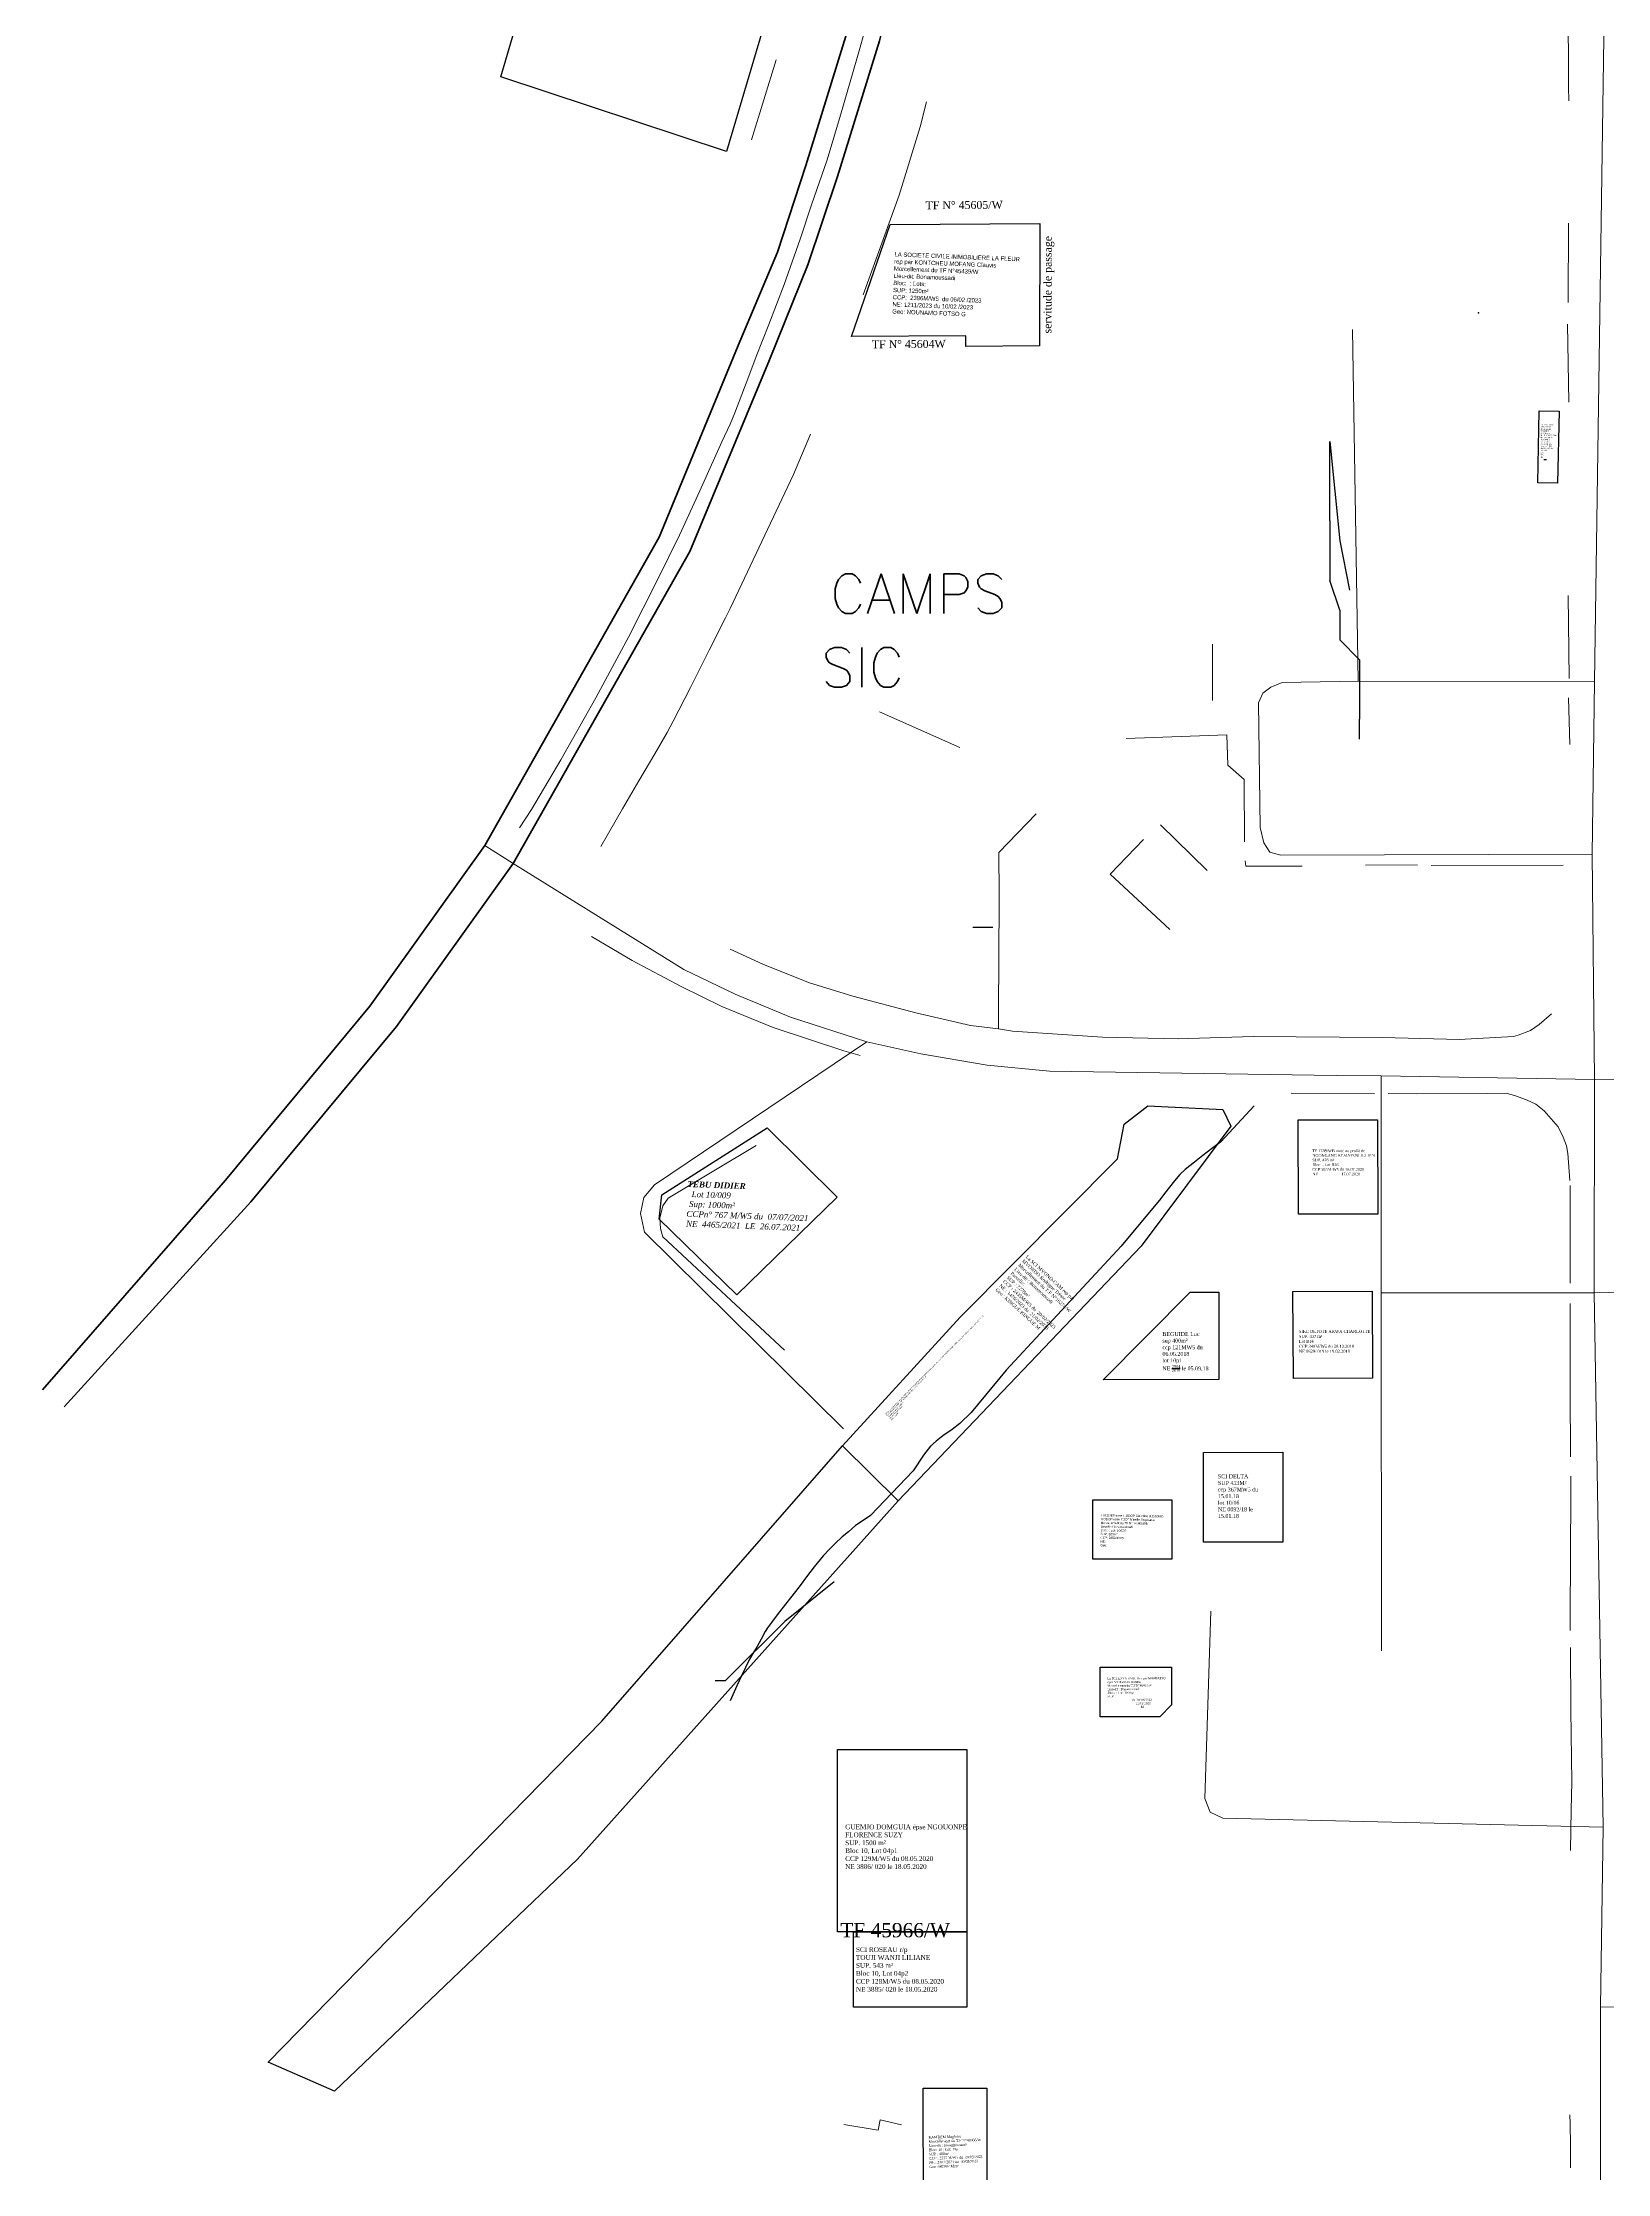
# Model space of a CAD drawing. Header units: millimetres. Extents: x 579832 to 917290, y 449831 to 1452191.
# Drawn here: x 581559 to 581954, y 451508 to 452046 of the extents above; entities that cross this region are included whole.
import ezdxf
from ezdxf.enums import TextEntityAlignment as Align

# ---------------------------------------------------------------- set-up
doc = ezdxf.new("R2010")
doc.units = ezdxf.units.MM
doc.header["$LTSCALE"] = 10
for name, color, linetype, lineweight in [('cH2O_intermitent', 140, 'Continuous', 30), ('drains_fossés', 120, 'Continuous', 20), ('MAJ APRES LE 13.01.2023', 222, 'Continuous', 30), ('Roads_main1', 10, 'Continuous', 100), ('Roads_others', 24, 'Continuous', 9)]:
    doc.layers.add(name, color=color, linetype=linetype, lineweight=lineweight)
for name, color, linetype in [('Cotation Linéaire', 255, 'Continuous'), ('end maj 26 02 2021', 7, 'Continuous'), ('MAETUR', 2, 'Continuous'), ('MAJ JUILLET 06.07.2021', 7, 'Continuous')]:
    doc.layers.add(name, color=color, linetype=linetype)
doc.styles.add('RomanS', font='romans.shx')
doc.styles.add('Times 1.0', font='times.ttf', dxfattribs={"width": 0.99, "height": 1})
doc.styles.add('Times 3.0', font='times.ttf', dxfattribs={"width": 0.99, "height": 3})

msp = doc.modelspace()

# ---------------------------------------------------------------- linework, layer by layer
at = {"flags": 128}
for points in [[(581760.71, 451691.73), (581774.75, 451677.92), (581693.84, 451587.52), (581632.58, 451529.04), (581615.84, 451536.37), (581699.96, 451622.31)], [(581825.72, 451635.93), (581843.72, 451635.93), (581843.72, 451626.46), (581840.72, 451623.46), (581825.72, 451623.46)], [(581825.72, 451635.93), (581843.72, 451635.93), (581843.72, 451626.46), (581840.72, 451623.46), (581825.72, 451623.46)]]:
    msp.add_lwpolyline(points, close=True, dxfattribs=at)
at = {"layer": 'cH2O_intermitent'}
msp.add_lwpolyline([(581864.56, 451777.53), (581856.09, 451768.44), (581853.78, 451766.64), (581851.56, 451764.95), (581849.52, 451763.3), (581847.11, 451761.41), (581845.81, 451760.21), (581844.45, 451758.59), (581841.93, 451755.4), (581840.99, 451754.12), (581830.98, 451742.11), (581802, 451710.81), (581793.18, 451700.19), (581790.29, 451697.36), (581788.33, 451695.85), (581785.98, 451694.27), (581784.32, 451692.96), (581782.87, 451691.68), (581781.11, 451689.42), (581778.51, 451685.46), (581767.72, 451674.16), (581765.41, 451672.56), (581763.97, 451671.7), (581762.24, 451670.05), (581760.63, 451668.81), (581758.84, 451667.16), (581757.49, 451665.76), (581755.8, 451664.02), (581753.59, 451661.26), (581751.83, 451659.04), (581749.75, 451656.19), (581744.46, 451649.45), (581742.75, 451647.21), (581741.78, 451645.89), (581741.15, 451644.94), (581740.14, 451643.02), (581739.2, 451641.2), (581738.33, 451639.82), (581737.21, 451638.01), (581735.19, 451633.78), (581734, 451631.27), (581732.37, 451627.46)], dxfattribs=at)
msp.add_lwpolyline([(581864.56, 451777.53), (581856.09, 451768.44), (581853.78, 451766.64), (581851.56, 451764.95), (581849.52, 451763.3), (581847.11, 451761.41), (581845.81, 451760.21), (581844.45, 451758.59), (581841.93, 451755.4), (581840.99, 451754.12), (581830.98, 451742.11), (581802, 451710.81), (581793.18, 451700.19), (581790.29, 451697.36), (581788.33, 451695.85), (581785.98, 451694.27), (581784.32, 451692.96), (581782.87, 451691.68), (581781.11, 451689.42), (581778.51, 451685.46), (581767.72, 451674.16), (581765.41, 451672.56), (581763.97, 451671.7), (581762.24, 451670.05), (581760.63, 451668.81), (581758.84, 451667.16), (581757.49, 451665.76), (581755.8, 451664.02), (581753.59, 451661.26), (581751.83, 451659.04), (581749.75, 451656.19), (581744.46, 451649.45), (581742.75, 451647.21), (581741.78, 451645.89), (581741.15, 451644.94), (581740.14, 451643.02), (581739.2, 451641.2), (581738.33, 451639.82), (581737.21, 451638.01), (581735.19, 451633.78), (581734, 451631.27), (581732.37, 451627.46)], dxfattribs=at)
at = {"layer": 'drains_fossés'}
for p, q in [((581744, 452041.21), (581737.75, 452021.05)), ((581943.83, 452000.05), (581943.73, 451980.03)), ((581943.83, 452000.05), (581943.73, 451980.03)), ((581943.56, 451974.61), (581943.88, 451954.96)), ((581943.56, 451974.61), (581943.88, 451954.96)), ((581943.76, 451906.18), (581943.96, 451885.21)), ((581943.76, 451906.18), (581943.96, 451885.21)), ((581853.99, 451893.94), (581854.05, 451879.74)), ((581853.99, 451893.94), (581854.05, 451879.74)), ((581770.01, 451876.82), (581790.32, 451867.87)), ((581943.82, 451880.37), (581944.14, 451868.57)), ((581943.82, 451880.37), (581944.14, 451868.57)), ((581852.67, 451836.82), (581840.9, 451848.31)), ((581852.67, 451836.82), (581840.9, 451848.31)), ((581905.76, 451838.25), (581892.62, 451838.17)), ((581905.76, 451838.25), (581892.62, 451838.17)), ((581942.45, 451838.14), (581909.15, 451838.08)), ((581942.45, 451838.14), (581909.15, 451838.08)), ((581894.86, 451780.59), (581873.87, 451780.66)), ((581894.86, 451780.59), (581873.87, 451780.66)), ((581944.25, 451732.78), (581944.25, 451757.37)), ((581944.25, 451732.78), (581944.25, 451757.37))]:
    msp.add_line(p, q, dxfattribs=at)
for points in [[(581943.42, 452077.14), (581943.77, 452056.46), (581943.81, 452034.43), (581943.89, 452030.93)], [(581943.42, 452077.14), (581943.77, 452056.46), (581943.81, 452034.43), (581943.89, 452030.93)], [(581679.21, 451847.59), (581682.22, 451852.25), (581689.68, 451864.76), (581698.46, 451880.36), (581706.73, 451895.66), (581714.14, 451910.26), (581719.59, 451921.41), (581724.68, 451932.58), (581730.23, 451944.9), (581732.37, 451949.38), (581733.51, 451952.24), (581737.04, 451961.52), (581738.9, 451966.4), (581742.11, 451974.52), (581745.94, 451984.62), (581749.98, 451996.02), (581752.89, 452004.68), (581756.84, 452016.06), (581760.2, 452027.33), (581764.35, 452041.49), (581766.77, 452050.08)], [(581781.92, 452030.66), (581781.91, 452030.62), (581780.31, 452024.34), (581775.02, 452007.11), (581765.95, 451982.01)], [(581699.75, 451842.85), (581705.22, 451852.37), (581709.31, 451859.4), (581713.33, 451866.23), (581716.5, 451871.61), (581718.01, 451874.46), (581722.38, 451882.98), (581727.07, 451892.39), (581731.17, 451900.51), (581732.37, 451902.87), (581748.34, 451936.68), (581752.59, 451946.82)], [(581862.14, 451844.09), (581862.02, 451859.81), (581857.86, 451863.39), (581857.67, 451871.02), (581832.28, 451870.13)], [(581862.14, 451844.09), (581862.02, 451859.81), (581857.86, 451863.39), (581857.67, 451871.02), (581832.28, 451870.13)], [(581809.55, 451851.14), (581800.15, 451841.34), (581800.15, 451841.07), (581800.19, 451831.03), (581800.14, 451813.47), (581800.06, 451802.62), (581800.07, 451796.88)], [(581843.25, 451821.95), (581828.25, 451835.9), (581836.6, 451844.65)], [(581843.25, 451821.95), (581828.25, 451835.9), (581836.6, 451844.65)], [(581876.61, 451837.89), (581862.4, 451837.89), (581862.3, 451839.27)], [(581876.61, 451837.89), (581862.4, 451837.89), (581862.3, 451839.27)], [(581697.35, 451820.21), (581707.67, 451814.17), (581719.98, 451807.55), (581730.29, 451802.54), (581743.22, 451797.21), (581761.07, 451791.33), (581765.11, 451790.22)], [(581732.37, 451816.96), (581740.6, 451813.23), (581752.11, 451808.57), (581763.26, 451805.14), (581779.21, 451800.92), (581792.98, 451797.76), (581800.02, 451796.89), (581800.07, 451796.88)], [(581939.5, 451800.72), (581936.46, 451797.97), (581934.23, 451796.53), (581931.13, 451795.29), (581929.96, 451794.97), (581916.25, 451794.25), (581896.95, 451794.71), (581864.31, 451795), (581845.33, 451794.41), (581826.25, 451794.81), (581803.6, 451796.35), (581800.07, 451796.88)], [(581939.5, 451800.72), (581936.46, 451797.97), (581934.23, 451796.53), (581931.13, 451795.29), (581929.96, 451794.97), (581916.25, 451794.25), (581896.95, 451794.71), (581864.31, 451795), (581845.33, 451794.41), (581826.25, 451794.81), (581803.6, 451796.35), (581800.07, 451796.88)], [(581944.16, 451758.63), (581943.7, 451765.46), (581943.3, 451767.43), (581942.48, 451769.58), (581941.23, 451772.2), (581937.73, 451776.21), (581935.55, 451777.9), (581933.25, 451779), (581930.18, 451780.11), (581928.13, 451780.71), (581923.5, 451780.59), (581905.42, 451780.55), (581898.36, 451780.57)], [(581944.16, 451758.63), (581943.7, 451765.46), (581943.3, 451767.43), (581942.48, 451769.58), (581941.23, 451772.2), (581937.73, 451776.21), (581935.55, 451777.9), (581933.25, 451779), (581930.18, 451780.11), (581928.13, 451780.71), (581923.5, 451780.59), (581905.42, 451780.55), (581898.36, 451780.57)], [(581738.94, 451767.48), (581716.73, 451754.21), (581715.36, 451752.31), (581714.59, 451749.18), (581714.75, 451746.57), (581715.39, 451744.48), (581746.05, 451715.92)], [(581944.36, 451688.95), (581944.27, 451705.7), (581944.26, 451727.67)], [(581944.36, 451688.95), (581944.27, 451705.7), (581944.26, 451727.67)], [(581944.29, 451645.2), (581944.25, 451648.45), (581944.41, 451679.88), (581944.39, 451684.11)], [(581944.29, 451645.2), (581944.25, 451648.45), (581944.41, 451679.88), (581944.39, 451684.11)], [(581944.36, 451589.72), (581944.36, 451589.75), (581944.51, 451600), (581944.63, 451606.97), (581944.45, 451625.08), (581944.36, 451640.9)], [(581944.36, 451589.72), (581944.36, 451589.75), (581944.51, 451600), (581944.63, 451606.97), (581944.45, 451625.08), (581944.36, 451640.9)], [(581775.58, 451520.55), (581770.17, 451521.77), (581769.7, 451519.18), (581761.01, 451520.64)], [(581944.32, 451509.75), (581944.3, 451515.44), (581944.22, 451520.83), (581944.2, 451523.06)], [(581944.32, 451509.75), (581944.3, 451515.44), (581944.22, 451520.83), (581944.2, 451523.06)]]:
    msp.add_lwpolyline(points, dxfattribs=at)
at = {"layer": 'end maj 26 02 2021', "color": 3, "flags": 128}
for points in [[(581684.81, 452071.86), (581709, 452065.48), (581742.79, 452056.46), (581731.43, 452018.11), (581674.47, 452036.98), (581683.79, 452068.45)], [(581684.81, 452071.86), (581709, 452065.48), (581742.79, 452056.46), (581731.43, 452018.11), (581674.47, 452036.98), (581683.79, 452068.45)], [(581936.44, 451952.76), (581941.44, 451952.65), (581941.06, 451934.46), (581936.06, 451934.57)], [(581936.44, 451952.76), (581941.44, 451952.65), (581941.06, 451934.46), (581936.06, 451934.57)], [(581936.44, 451952.76), (581941.44, 451952.65), (581941.06, 451934.46), (581936.06, 451934.57)], [(581936.44, 451952.76), (581941.44, 451952.65), (581941.06, 451934.46), (581936.06, 451934.57)]]:
    msp.add_lwpolyline(points, close=True, dxfattribs=at)
at = {"layer": 'end maj 26 02 2021', "flags": 128}
for points in [[(581883.61, 451924.99), (581883.61, 451944.99), (581886.11, 451919.99), (581888.61, 451907.49)], [(581883.61, 451924.99), (581883.61, 451944.99), (581886.11, 451919.99), (581888.61, 451907.49)], [(581883.61, 451924.99), (581883.61, 451944.99), (581886.11, 451919.99), (581888.61, 451907.49)], [(581883.61, 451924.99), (581883.61, 451944.99), (581886.11, 451919.99), (581888.61, 451907.49)], [(581883.61, 451924.99), (581883.61, 451909.99)], [(581883.61, 451924.99), (581883.61, 451909.99)], [(581883.61, 451924.99), (581883.61, 451909.99)], [(581883.61, 451924.99), (581883.61, 451909.99)], [(581886.11, 451902.49), (581883.61, 451909.99)], [(581886.11, 451902.49), (581883.61, 451909.99)], [(581886.11, 451902.49), (581883.61, 451909.99)], [(581886.11, 451902.49), (581883.61, 451909.99)], [(581886.11, 451902.49), (581886.11, 451894.99), (581891.11, 451889.99), (581891.11, 451874.99)], [(581886.11, 451902.49), (581886.11, 451894.99), (581891.11, 451889.99), (581891.11, 451874.99)], [(581886.11, 451902.49), (581886.11, 451894.99), (581891.11, 451889.99), (581891.11, 451874.99)], [(581886.11, 451902.49), (581886.11, 451894.99), (581891.11, 451889.99), (581891.11, 451874.99)], [(581891.11, 451869.99), (581891.11, 451874.99)], [(581891.11, 451869.99), (581891.11, 451874.99)], [(581891.11, 451869.99), (581891.11, 451874.99)], [(581891.11, 451869.99), (581891.11, 451874.99)], [(581798.61, 451822.49), (581793.61, 451822.49)], [(581798.61, 451822.49), (581793.61, 451822.49)], [(581758.61, 451657.49), (581746.11, 451647.49), (581731.11, 451632.49), (581728.61, 451632.49)], [(581758.61, 451657.49), (581746.11, 451647.49), (581731.11, 451632.49), (581728.61, 451632.49)]]:
    msp.add_lwpolyline(points, dxfattribs=at)
at = {"layer": 'end maj 26 02 2021', "color": 3, "lineweight": -3, "flags": 128}
msp.add_lwpolyline([(581875.66, 451773.97), (581895.66, 451774), (581895.7, 451750.2), (581875.7, 451750.17)], close=True, dxfattribs=at)
msp.add_lwpolyline([(581875.66, 451773.97), (581895.66, 451774), (581895.7, 451750.2), (581875.7, 451750.17)], close=True, dxfattribs=at)
msp.add_lwpolyline([(581875.66, 451773.97), (581895.66, 451774), (581895.7, 451750.2), (581875.7, 451750.17)], close=True, dxfattribs=at)
msp.add_lwpolyline([(581875.66, 451773.97), (581895.66, 451774), (581895.7, 451750.2), (581875.7, 451750.17)], close=True, dxfattribs=at)
at = {"layer": 'end maj 26 02 2021', "color": 150, "flags": 128}
for points in [[(581848.37, 451730.51), (581855.59, 451730.5), (581855.61, 451708.5), (581826.46, 451708.43)], [(581848.37, 451730.51), (581855.59, 451730.5), (581855.61, 451708.5), (581826.46, 451708.43)], [(581848.37, 451730.51), (581855.59, 451730.5), (581855.61, 451708.5), (581826.46, 451708.43)], [(581848.37, 451730.51), (581855.59, 451730.5), (581855.61, 451708.5), (581826.46, 451708.43)], [(581851.73, 451690.1), (581871.73, 451690.14), (581871.78, 451667.51), (581851.77, 451667.47)], [(581851.73, 451690.1), (581871.73, 451690.14), (581871.78, 451667.51), (581851.77, 451667.47)], [(581851.73, 451690.1), (581871.73, 451690.14), (581871.78, 451667.51), (581851.77, 451667.47)], [(581851.73, 451690.1), (581871.73, 451690.14), (581871.78, 451667.51), (581851.77, 451667.47)]]:
    msp.add_lwpolyline(points, close=True, dxfattribs=at)
at = {"layer": 'end maj 26 02 2021', "color": 150, "lineweight": -3, "flags": 128}
for points in [[(581894.29, 451730.79), (581894.39, 451708.84), (581874.46, 451708.75), (581874.26, 451730.69)], [(581894.29, 451730.79), (581894.39, 451708.84), (581874.46, 451708.75), (581874.26, 451730.69)], [(581894.29, 451730.79), (581894.39, 451708.84), (581874.46, 451708.75), (581874.26, 451730.69)], [(581894.29, 451730.79), (581894.39, 451708.84), (581874.46, 451708.75), (581874.26, 451730.69)], [(581759.47, 451615.23), (581792.08, 451615.23), (581792.08, 451569.23), (581759.47, 451569.23)], [(581759.47, 451615.23), (581792.08, 451615.23), (581792.08, 451569.23), (581759.47, 451569.23)], [(581763.47, 451569.23), (581792.08, 451569.23), (581792.08, 451550.24), (581763.47, 451550.25)], [(581763.47, 451569.23), (581792.08, 451569.23), (581792.08, 451550.24), (581763.47, 451550.25)]]:
    msp.add_lwpolyline(points, close=True, dxfattribs=at)
at = {"layer": 'end maj 26 02 2021'}
msp.add_point((581921.11, 451977.49), dxfattribs=at)
msp.add_point((581921.11, 451977.49), dxfattribs=at)
msp.add_point((581921.11, 451977.49), dxfattribs=at)
msp.add_point((581921.11, 451977.49), dxfattribs=at)
at = {"layer": 'MAETUR', "color": 1, "flags": 128}
msp.add_lwpolyline([(581741.72, 451771.91), (581759.31, 451754.46), (581734.05, 451729.8), (581714.44, 451748.92), (581715.09, 451755.08)], close=True, dxfattribs=at)
msp.add_lwpolyline([(581741.72, 451771.91), (581759.31, 451754.46), (581734.05, 451729.8), (581714.44, 451748.92), (581715.09, 451755.08)], close=True, dxfattribs=at)
at = {"layer": 'MAJ APRES LE 13.01.2023', "color": 6, "lineweight": 30, "flags": 128}
for points in [[(581772.71, 451999.72), (581810.51, 451999.97), (581810.38, 451969.11), (581791.79, 451968.99), (581791.8, 451971.68), (581762.98, 451971.49)], [(581823.8, 451678.15), (581843.8, 451678.15), (581843.8, 451663.15), (581823.8, 451663.15)], [(581823.8, 451678.15), (581843.8, 451678.15), (581843.8, 451663.15), (581823.8, 451663.15)]]:
    msp.add_lwpolyline(points, close=True, dxfattribs=at)
at = {"layer": 'MAJ APRES LE 13.01.2023', "lineweight": 30, "flags": 128}
msp.add_lwpolyline([(581837.75, 451777.52), (581856.62, 451776.59), (581858.63, 451772.34), (581836.06, 451742.12), (581774.75, 451677.92), (581760.71, 451691.73), (581790.41, 451724.19), (581830.03, 451764.17), (581831.77, 451772.86)], close=True, dxfattribs=at)
msp.add_lwpolyline([(581837.75, 451777.52), (581856.62, 451776.59), (581858.63, 451772.34), (581836.06, 451742.12), (581774.75, 451677.92), (581760.71, 451691.73), (581790.41, 451724.19), (581830.03, 451764.17), (581831.77, 451772.86)], close=True, dxfattribs=at)
at = {"layer": 'MAJ APRES LE 13.01.2023', "flags": 128}
for points in [[(581760.71, 451691.73), (581774.75, 451677.92), (581693.84, 451587.52), (581632.57, 451529.04), (581615.84, 451536.37), (581699.96, 451622.31)], [(581781.07, 451529.81), (581797.08, 451529.81), (581797.1, 451499.84), (581781.09, 451499.83)]]:
    msp.add_lwpolyline(points, close=True, dxfattribs=at)
at = {"layer": 'Roads_main1'}
for points in [[(581776.52, 452339.25), (581783.49, 452316.41), (581785.81, 452304.23), (581789.49, 452258.63), (581788.7, 452190.91), (581787.37, 452171.55), (581784.47, 452149.58), (581775.06, 452101.52), (581761.84, 452048.3), (581751.42, 452014.62), (581744.27, 451992.75), (581734.36, 451969.18), (581714.47, 451920.88), (581670.45, 451843.16), (581641.44, 451802.64), (581605.04, 451758.77), (581558.92, 451705.88)], [(581564.32, 451701.62), (581611.47, 451753.25), (581648.19, 451797.5), (581677.64, 451838.63), (581722.19, 451917.3), (581742.25, 451965.63), (581751.93, 451989.56), (581759.44, 452011.84), (581770.04, 452046.04), (581783.52, 452099.91), (581792.86, 452148.24), (581795.83, 452170.72), (581797.19, 452190.57), (581797.98, 452258.56), (581798.1, 452284.07), (581800.26, 452302.69), (581805.29, 452316.02), (581817.09, 452335.25)]]:
    msp.add_lwpolyline(points, dxfattribs=at)
at = {"layer": 'Roads_others'}
for p, q in [((581890.77, 451884.59), (581889.35, 451973.25)), ((581890.77, 451884.59), (581889.35, 451973.25)), ((581950.42, 451884.42), (581890.77, 451884.59)), ((581950.42, 451884.42), (581890.77, 451884.59)), ((581896.61, 451730.3), (581950.3, 451730.35)), ((581896.61, 451730.3), (581950.3, 451730.35))]:
    msp.add_line(p, q, dxfattribs=at)
for points in [[(581953.31, 452087.43), (581950.42, 451884.42), (581949.81, 451840.96), (581950.35, 451784.12), (581950.3, 451730.35), (581952.57, 451595.64), (581951.93, 451550.34), (581951.87, 451477.29)], [(581953.31, 452087.43), (581950.42, 451884.42), (581949.81, 451840.96), (581950.35, 451784.12), (581950.3, 451730.35), (581952.57, 451595.64), (581951.93, 451550.34), (581951.87, 451477.29)], [(581949.81, 451840.96), (581871.3, 451840.73), (581868.48, 451841.47), (581866.98, 451843.83), (581866.09, 451847.68), (581865.62, 451879.11), (581866.73, 451881.54), (581868.73, 451883.1), (581871.64, 451884.21), (581890.77, 451884.59)], [(581949.81, 451840.96), (581871.3, 451840.73), (581868.48, 451841.47), (581866.98, 451843.83), (581866.09, 451847.68), (581865.62, 451879.11), (581866.73, 451881.54), (581868.73, 451883.1), (581871.64, 451884.21), (581890.77, 451884.59)], [(581670.45, 451843.16), (581677.64, 451838.63), (581720.68, 451811.91), (581733.64, 451805.64), (581747.56, 451799.88), (581766.85, 451793.61), (581780.47, 451790.59), (581797.15, 451787.72), (581812.93, 451786.27), (581885.21, 451785.15), (581896.59, 451785.02), (581950.35, 451784.12), (582255.57, 451786.52), (582468.12, 451785.34), (582493.99, 451786.23), (582559.73, 451787.49), (582641.14, 451788.31), (582698.98, 451788.9), (582869, 451788.9)], [(581670.45, 451843.16), (581677.64, 451838.63), (581720.68, 451811.91), (581733.64, 451805.64), (581747.56, 451799.88), (581766.85, 451793.61), (581780.47, 451790.59), (581797.15, 451787.72), (581812.93, 451786.27), (581885.21, 451785.15), (581896.59, 451785.02), (581950.35, 451784.12), (582255.57, 451786.52), (582468.12, 451785.34), (582493.99, 451786.23), (582559.73, 451787.49), (582641.14, 451788.31), (582698.98, 451788.9), (582869, 451788.9)], [(581760.91, 451696.08), (581710.77, 451745.65), (581709.72, 451750.31), (581710.61, 451754.37), (581713.29, 451757.56), (581766.85, 451793.61)], [(581896.65, 451640.09), (581896.61, 451730.3), (581896.59, 451785.02)], [(581896.65, 451640.09), (581896.61, 451730.3), (581896.59, 451785.02)], [(582035.23, 451659.59), (582031.67, 451725.39), (582030.4, 451729.02), (582027.91, 451731.08), (582024.59, 451732.11), (581950.3, 451730.35)], [(582035.23, 451659.59), (582031.67, 451725.39), (582030.4, 451729.02), (582027.91, 451731.08), (582024.59, 451732.11), (581950.3, 451730.35)], [(581853.62, 451650.1), (581852.1, 451602.85), (581853.44, 451599.38), (581856.64, 451597.91), (581952.57, 451595.64)], [(581853.62, 451650.1), (581852.1, 451602.85), (581853.44, 451599.38), (581856.64, 451597.91), (581952.57, 451595.64)], [(581951.93, 451550.34), (582025.41, 451549.23), (582028.49, 451548.16), (582030.64, 451545.8), (582032.73, 451541.73), (582034.97, 451539.07), (582038.39, 451537.52), (582068.69, 451536.81)], [(581951.93, 451550.34), (582025.41, 451549.23), (582028.49, 451548.16), (582030.64, 451545.8), (582032.73, 451541.73), (582034.97, 451539.07), (582038.39, 451537.52), (582068.69, 451536.81)]]:
    msp.add_lwpolyline(points, dxfattribs=at)

# ---------------------------------------------------------------- texts
at = {"color": 3, "insert": (581827.52, 451633.36), "char_height": 0.5393, "width": 40.3253, "attachment_point": 1, "rotation": 0.3437}
msp.add_mtext('{\\fTimes New Roman|b0|i0|c0|p18;La SCI KAYA SARL Rep par MAMIAFFO \\Pépse SANGOUO Dorette\\P\\C1;Morcellement du T.F N°48433/W\\P\\C256;Lieu-dit : Bonamoussadi\\PBloc:  ; Lot: 10-35p\\PSUP : 220m²\\PCCP :1802 M/W5 du 10/ 06/2022\\PNE : 11718/2022 du  22/12/2022\\P\\C1;Geo : BOUNGO LOUIS M}', dxfattribs=at)
msp.add_mtext('{\\fTimes New Roman|b0|i0|c0|p18;La SCI KAYA SARL Rep par MAMIAFFO \\Pépse SANGOUO Dorette\\P\\C1;Morcellement du T.F N°48433/W\\P\\C256;Lieu-dit : Bonamoussadi\\PBloc:  ; Lot: 10-35p\\PSUP : 220m²\\PCCP :1802 M/W5 du 10/ 06/2022\\PNE : 11718/2022 du  22/12/2022\\P\\C1;Geo : BOUNGO LOUIS M}', dxfattribs=at)
at = {"layer": 'Cotation Linéaire', "color": 6, "lineweight": 30, "style": 'Times 3.0', "width": 0.99}
msp.add_text('TF N° 45605/W', height=2, rotation=0.3789, dxfattribs=at).set_placement((581791.39, 452003.63), align=Align.CENTER)
for s, rotation, p in [('servitude de passage', 89.7568, (581811.44, 451984.54)), ('TF N° 45604W', 0.3838, (581777.4, 451970.58))]:
    msp.add_text(s, height=2, rotation=rotation, dxfattribs=at).set_placement(p, align=Align.TOP_CENTER)
at = {"layer": 'end maj 26 02 2021', "style": 'RomanS'}
for s, p in [('CAMPS', (581757.56, 451901.63)), ('SIC', (581755.28, 451883.04))]:
    msp.add_text(s, height=10, dxfattribs=at).set_placement(p)
at = {"layer": 'end maj 26 02 2021', "color": 1, "linetype": 'ByBlock', "lineweight": -3, "ltscale": 0.0014, "insert": (581936.82, 451949.43), "char_height": 0.32564, "width": 3.0209, "attachment_point": 1, "style": 'Times 1.0'}
msp.add_mtext('\\A1;{\\fTimes New Roman|b0|i0|c186|p18;TF N° 30131/W\\PMutation par deces suivant requisition n°0306/Y.5}\\P{\\fTimes New Roman|b0|i0|c186|p18;/MINDCAF/5/P500 du 13.08.18 de monsieur le conservateur consecutif à la grosse n° 466 du 02.05.18 du tribunal\\Psup 91m²\\Pccp 226MW5 du 04.09.2018\\PNE \\H0.7x;\\S2951/2018;\\H1.429x; le 05.09.18}', dxfattribs=at)
msp.add_mtext('\\A1;{\\fTimes New Roman|b0|i0|c186|p18;TF N° 30131/W\\PMutation par deces suivant requisition n°0306/Y.5}\\P{\\fTimes New Roman|b0|i0|c186|p18;/MINDCAF/5/P500 du 13.08.18 de monsieur le conservateur consecutif à la grosse n° 466 du 02.05.18 du tribunal\\Psup 91m²\\Pccp 226MW5 du 04.09.2018\\PNE \\H0.7x;\\S2951/2018;\\H1.429x; le 05.09.18}', dxfattribs=at)
msp.add_mtext('\\A1;{\\fTimes New Roman|b0|i0|c186|p18;TF N° 30131/W\\PMutation par deces suivant requisition n°0306/Y.5}\\P{\\fTimes New Roman|b0|i0|c186|p18;/MINDCAF/5/P500 du 13.08.18 de monsieur le conservateur consecutif à la grosse n° 466 du 02.05.18 du tribunal\\Psup 91m²\\Pccp 226MW5 du 04.09.2018\\PNE \\H0.7x;\\S2951/2018;\\H1.429x; le 05.09.18}', dxfattribs=at)
msp.add_mtext('\\A1;{\\fTimes New Roman|b0|i0|c186|p18;TF N° 30131/W\\PMutation par deces suivant requisition n°0306/Y.5}\\P{\\fTimes New Roman|b0|i0|c186|p18;/MINDCAF/5/P500 du 13.08.18 de monsieur le conservateur consecutif à la grosse n° 466 du 02.05.18 du tribunal\\Psup 91m²\\Pccp 226MW5 du 04.09.2018\\PNE \\H0.7x;\\S2951/2018;\\H1.429x; le 05.09.18}', dxfattribs=at)
at = {"layer": 'end maj 26 02 2021', "color": 150, "linetype": 'ByBlock', "lineweight": -3, "ltscale": 0.0014, "attachment_point": 1, "style": 'Times 1.0'}
for s, insert, char_height, width in [('{\\fTimes New Roman|b0|i0|c186|p18;\\C1;TF 1789/WB muté au profit de\\P\\C256;NGONGANG KEMAYOU JULIEN\\PSUP. 476 m²\\PBloc  , Lot B26\\PCCP 265M/W5 du 16.07.2020\\PNE 5386/ 020 le 17.07.2020}', (581879.22, 451766.52), 0.7046, 24.687), ('{\\fTimes New Roman|b0|i0|c186|p18;\\C1;TF 1789/WB muté au profit de\\P\\C256;NGONGANG KEMAYOU JULIEN\\PSUP. 476 m²\\PBloc  , Lot B26\\PCCP 265M/W5 du 16.07.2020\\PNE 5386/ 020 le 17.07.2020}', (581879.22, 451766.52), 0.7046, 24.687), ('{\\fTimes New Roman|b0|i0|c186|p18;\\C1;TF 1789/WB muté au profit de\\P\\C256;NGONGANG KEMAYOU JULIEN\\PSUP. 476 m²\\PBloc  , Lot B26\\PCCP 265M/W5 du 16.07.2020\\PNE 5386/ 020 le 17.07.2020}', (581879.22, 451766.52), 0.7046, 24.687), ('{\\fTimes New Roman|b0|i0|c186|p18;\\C1;TF 1789/WB muté au profit de\\P\\C256;NGONGANG KEMAYOU JULIEN\\PSUP. 476 m²\\PBloc  , Lot B26\\PCCP 265M/W5 du 16.07.2020\\PNE 5386/ 020 le 17.07.2020}', (581879.22, 451766.52), 0.7046, 24.687), ('\\A1;BEGUIDE Luc\\Psup 400m²\\Pccp 121MW5 du 06.06.2018\\Plot 10p1\\PNE {\\H0.7x;\\S2964/2018;} le 05.09.18', (581841.39, 451720.45), 1, 11.0139), ('\\A1;BEGUIDE Luc\\Psup 400m²\\Pccp 121MW5 du 06.06.2018\\Plot 10p1\\PNE {\\H0.7x;\\S2964/2018;} le 05.09.18', (581841.39, 451720.45), 1, 11.0139), ('\\A1;BEGUIDE Luc\\Psup 400m²\\Pccp 121MW5 du 06.06.2018\\Plot 10p1\\PNE {\\H0.7x;\\S2964/2018;} le 05.09.18', (581841.39, 451720.45), 1, 11.0139), ('\\A1;BEGUIDE Luc\\Psup 400m²\\Pccp 121MW5 du 06.06.2018\\Plot 10p1\\PNE {\\H0.7x;\\S2964/2018;} le 05.09.18', (581841.39, 451720.45), 1, 11.0139), ('{\\C256;SIKE BETOTE AKWA CHARLOTTE\\PSUP. 437 m²\\PLot B16\\PCCP 349M/W5 du 28.12.2018\\PNE 0629/ 019 le 19.02.2019}', (581875.83, 451720.99), 0.7516, 31.8651), ('{\\C256;SIKE BETOTE AKWA CHARLOTTE\\PSUP. 437 m²\\PLot B16\\PCCP 349M/W5 du 28.12.2018\\PNE 0629/ 019 le 19.02.2019}', (581875.83, 451720.99), 0.7516, 31.8651), ('{\\C256;SIKE BETOTE AKWA CHARLOTTE\\PSUP. 437 m²\\PLot B16\\PCCP 349M/W5 du 28.12.2018\\PNE 0629/ 019 le 19.02.2019}', (581875.83, 451720.99), 0.7516, 31.8651), ('{\\C256;SIKE BETOTE AKWA CHARLOTTE\\PSUP. 437 m²\\PLot B16\\PCCP 349M/W5 du 28.12.2018\\PNE 0629/ 019 le 19.02.2019}', (581875.83, 451720.99), 0.7516, 31.8651), ('{\\fTimes New Roman|b0|i0|c186|p18;SCI DELTA\\PSUP 453M²\\Pccp 367MW5 du 15.01.18\\Plot 10/16\\PNE }0092/18 le 15.01.18', (581855.39, 451684.58), 1, 13.4148), ('{\\fTimes New Roman|b0|i0|c186|p18;SCI DELTA\\PSUP 453M²\\Pccp 367MW5 du 15.01.18\\Plot 10/16\\PNE }0092/18 le 15.01.18', (581855.39, 451684.58), 1, 13.4148), ('{\\fTimes New Roman|b0|i0|c186|p18;SCI DELTA\\PSUP 453M²\\Pccp 367MW5 du 15.01.18\\Plot 10/16\\PNE }0092/18 le 15.01.18', (581855.39, 451684.58), 1, 13.4148), ('{\\fTimes New Roman|b0|i0|c186|p18;SCI DELTA\\PSUP 453M²\\Pccp 367MW5 du 15.01.18\\Plot 10/16\\PNE }0092/18 le 15.01.18', (581855.39, 451684.58), 1, 13.4148), ('{\\C256;GUEMJO DOMGUIA épse NGOUONPE\\PFLORENCE SUZY\\PSUP. 1500 m²\\PBloc 10, Lot 04p1\\PCCP 129M/W5 du 08.05.2020\\PNE 3886/ 020 le 18.05.2020}', (581761.37, 451596.28), 1.2, 87.4483), ('{\\C256;GUEMJO DOMGUIA épse NGOUONPE\\PFLORENCE SUZY\\PSUP. 1500 m²\\PBloc 10, Lot 04p1\\PCCP 129M/W5 du 08.05.2020\\PNE 3886/ 020 le 18.05.2020}', (581761.37, 451596.28), 1.2, 87.4483), ('{\\C1;TF 45966/W}', (581760.15, 451571.44), 3.6, 262.3448), ('{\\C1;TF 45966/W}', (581760.15, 451571.44), 3.6, 262.3448), ('{\\C256;SCI ROSEAU r/p\\PTOUJI WANJI LILIANE\\PSUP. 543 m²\\PBloc 10, Lot 04p2\\PCCP 128M/W5 du 08.05.2020\\PNE 3885/ 020 le 18.05.2020}', (581764.09, 451565.34), 1.2, 87.4483), ('{\\C256;SCI ROSEAU r/p\\PTOUJI WANJI LILIANE\\PSUP. 543 m²\\PBloc 10, Lot 04p2\\PCCP 128M/W5 du 08.05.2020\\PNE 3885/ 020 le 18.05.2020}', (581764.09, 451565.34), 1.2, 87.4483)]:
    msp.add_mtext(s, dxfattribs=dict(at, insert=insert, char_height=char_height, width=width))
at = {"layer": 'MAJ APRES LE 13.01.2023', "color": 6, "lineweight": 30, "attachment_point": 1}
for s, insert, char_height, width, rotation in [('\\A1;{\\C7;LA SOCIETE CIVILE IMMOBILIERE LA FLEUR\\Prep par KONTCHEU MOFANG Clauvis\\P\\C1;Morcellement du TF N°45439/W \\P\\C7;Lieu-dit: Bonamoussadi\\PBloc:  ; Lots: \\PSUP: 1250m²\\PCCP:  2396M/W5  du 06/02 /2023\\PNE: 1211/2023 du 10/02 /2023\\P\\C1;Geo: NOUNAMO FOTSO G}', (581773.83, 451992.76), 1.0802, 38.1271, 357.7525), ("\\A1;{\\C2;ARRETE N°0320/MINDCAF/SG/D1/D12/ANIB DU 02.02.2023 PORTANT APPROBATION EN GUISE DE COMPENSATION D'UNE PARCELLE DE TERRAIN DOMANIAL AU PROFIT DE LA SCI MVOND-CAM REP. PAR MONSIEUR MVONDO MVONDO RODRIGUE \\PArrondissement de Douala 5\\PLieu-dit : Bonamoussadi\\PSUP: 2278 M²}", (581771.44, 451699.77), 0.3, 34.282, 45.2496), ('\\A1;{\\C7;TSCEJEP épse LIODOP Claudine et DJOMO \\PLIODOP épse EBOT Mireille Stephanie   \\C3;\\P\\C1;Morcellement du TF N° 14345/WB \\P\\C7;Lieu-dit: Bonamoussadi\\PBloc:  ; Lot: 10/032\\PSUP: 300m²\\PCCP: 2353M/W5  du 23/01/2023\\PNE: 891/2023 du 31/01/2023\\P\\C1;Geo: KOUNGA D. Silvére}', (581825.87, 451674.53), 0.5644, 19.919, 359.0404), ('\\A1;{\\C7;TSCEJEP épse LIODOP Claudine et DJOMO \\PLIODOP épse EBOT Mireille Stephanie   \\C3;\\P\\C1;Morcellement du TF N° 14345/WB \\P\\C7;Lieu-dit: Bonamoussadi\\PBloc:  ; Lot: 10/032\\PSUP: 300m²\\PCCP: 2353M/W5  du 23/01/2023\\PNE: 891/2023 du 31/01/2023\\P\\C1;Geo: KOUNGA D. Silvére}', (581825.87, 451674.53), 0.5644, 19.919, 359.0404)]:
    msp.add_mtext(s, dxfattribs=dict(at, insert=insert, char_height=char_height, width=width, rotation=rotation))
at = {"layer": 'MAJ APRES LE 13.01.2023', "lineweight": 30, "insert": (581807.38, 451739.91), "char_height": 0.8449, "width": 19.1782, "attachment_point": 1, "rotation": 317.4664}
msp.add_mtext('{\\fTimes New Roman|b0|i0|c0|p18;La SCI MVOND-CAM rep par MVONDO Rodrigue Trésor    \\P\\C1;Morcellement du T.F N°16274/W     \\P\\C256;Lieu-dit : Bonamoussadi\\PParcelle:\\PSUP : 2278m²\\PCCP : 2435M/W5 du  20/02/2023\\PNE : 1476/2023 du  21/02/2023\\P\\C1;Geo : KINGUE KINGUE M}', dxfattribs=at)
at = {"layer": 'MAJ APRES LE 13.01.2023', "insert": (581782.37, 451517.71), "char_height": 0.6366, "width": 13.4615, "attachment_point": 1, "rotation": 1.8741}
msp.add_mtext('{\\fTimes New Roman|b0|i0|c0|p18;\\C0;KAMDEM Magloire\\P\\C1;Morcellement du T.F N°45966/W     \\P\\C256;Lieu-dit : Bonamoussadi\\PBloc: 10 ; Lot: 19p\\PSUP : 480m²\\PCCP : 2557 M/W5 du  29/03/2023\\PNE : 2707/2023 du  30/03/2023\\P\\C1;Geo :SIEWE Marc}', dxfattribs=at)
at = {"layer": 'MAJ JUILLET 06.07.2021', "color": 1, "insert": (581721.63, 451758.53), "char_height": 2, "width": 55.0169, "attachment_point": 1, "rotation": 357.8973}
msp.add_mtext('{\\fTimes New Roman|b1|i1|c0|p18;\\H0.75x;\\C7;TEBU DIDIER                                                                                                            \\P \\fTimes New Roman|b0|i1|c0|p18; Lot 10/009\\P Sup: 1000m²\\PCCPn° 767 M/W5 du  07/07/2021\\PNE  4465/2021  LE  26.07.2021}', dxfattribs=at)
msp.add_mtext('{\\fTimes New Roman|b1|i1|c0|p18;\\H0.75x;\\C7;TEBU DIDIER                                                                                                            \\P \\fTimes New Roman|b0|i1|c0|p18; Lot 10/009\\P Sup: 1000m²\\PCCPn° 767 M/W5 du  07/07/2021\\PNE  4465/2021  LE  26.07.2021}', dxfattribs=at)

doc.saveas('drawing.dxf')
